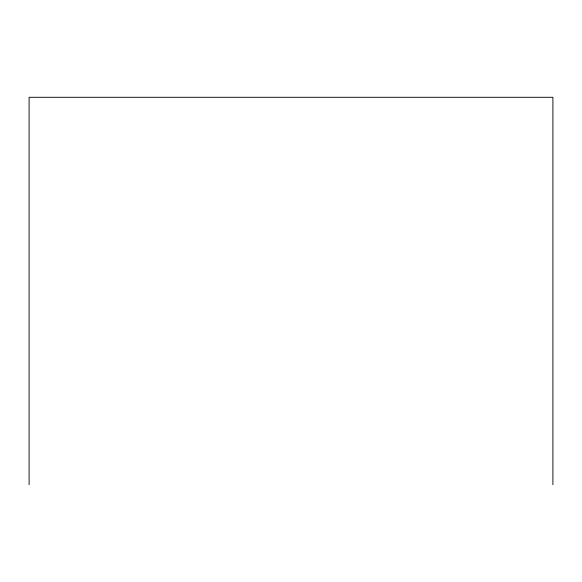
<?xml version="1.0" encoding="UTF-8"?>
<svg xmlns="http://www.w3.org/2000/svg" width="582" height="582" viewBox="0 0 582 582"><rect width="100%" height="100%" fill="white"/><g stroke="black" fill="none" stroke-linecap="round" stroke-linejoin="round"><path stroke-width="0.87" d="M552.9 484.704L552.9 97.296L29.1 97.296L29.1 484.704"/></g></svg>
